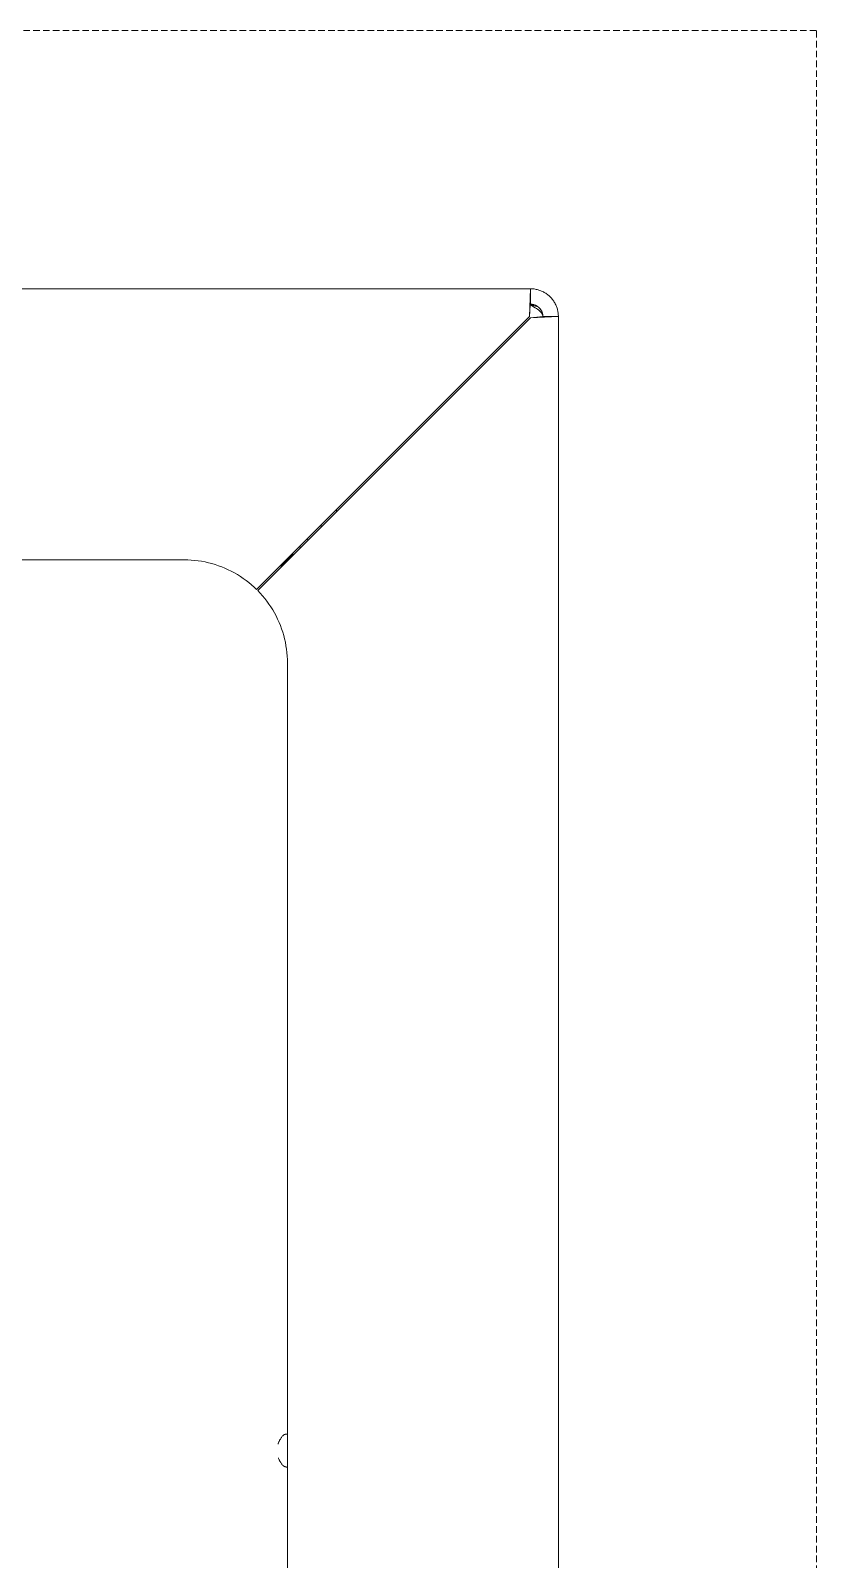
# Model space of a CAD drawing. Header units: millimetres. Extents: x 7 to 2510, y -101 to 1516.
# Drawn here: x 463.9 to 616.2, y 195.5 to 491.5 of the extents above; entities that cross this region are included whole.
import ezdxf

# ---------------------------------------------------------------- set-up
doc = ezdxf.new("R2010")
doc.units = ezdxf.units.MM
doc.linetypes.add('HIDDEN', pattern=[1.905, 1.27, -0.635])
doc.layers.add('ZANO_R', color=7, linetype='Continuous', lineweight=0)
doc.layers.add('ZANO_R_przerywana', color=7, linetype='HIDDEN', lineweight=0)

msp = doc.modelspace()

# ---------------------------------------------------------------- linework, layer by layer
at = {"layer": 'ZANO_R'}
for p, q in [((560.76, 441.55), (119.18, 441.55)), ((560.76, 441.55), (119.18, 441.55)), ((560.54, 436.15), (560.76, 441.55)), ((560.54, 436.15), (560.76, 441.55)), ((560.76, 441.55), (560.76, 438.55)), ((560.76, 441.55), (560.94, 441.54)), ((560.76, 441.55), (560.76, 438.55)), ((560.76, 441.55), (560.94, 441.54)), ((560.94, 441.54), (561.13, 441.53)), ((560.94, 441.54), (561.13, 441.53)), ((561.13, 441.53), (561.31, 441.52)), ((561.13, 441.53), (561.31, 441.52)), ((561.31, 441.52), (561.49, 441.5)), ((561.31, 441.52), (561.49, 441.5)), ((561.49, 441.5), (561.67, 441.47)), ((561.49, 441.5), (561.67, 441.47)), ((561.67, 441.47), (561.86, 441.43)), ((561.67, 441.47), (561.86, 441.43)), ((561.86, 441.43), (562.04, 441.39)), ((561.86, 441.43), (562.04, 441.39)), ((562.04, 441.39), (562.21, 441.35)), ((562.04, 441.39), (562.21, 441.35)), ((562.21, 441.35), (562.39, 441.29)), ((562.21, 441.35), (562.39, 441.29)), ((562.39, 441.29), (562.57, 441.23)), ((562.39, 441.29), (562.57, 441.23)), ((562.57, 441.23), (562.74, 441.17)), ((562.57, 441.23), (562.74, 441.17)), ((560.72, 438.45), (560.54, 436.15)), ((560.72, 438.45), (560.54, 436.15)), ((560.76, 438.45), (560.72, 438.45)), ((560.76, 438.45), (560.72, 438.45)), ((560.84, 438.54), (560.76, 438.55)), ((560.84, 438.54), (560.76, 438.55)), ((561.66, 437.88), (560.76, 438.45)), ((560.76, 438.45), (562.23, 438.04)), ((561.66, 437.88), (560.76, 438.45)), ((560.76, 438.45), (562.23, 438.04)), ((560.92, 438.54), (560.84, 438.54)), ((560.92, 438.54), (560.84, 438.54)), ((561, 438.53), (560.92, 438.54)), ((561, 438.53), (560.92, 438.54)), ((561.08, 438.52), (561, 438.53)), ((561.08, 438.52), (561, 438.53)), ((561.16, 438.51), (561.08, 438.52)), ((561.16, 438.51), (561.08, 438.52)), ((561.25, 438.5), (561.16, 438.51)), ((561.25, 438.5), (561.16, 438.51)), ((561.33, 438.48), (561.25, 438.5)), ((561.33, 438.48), (561.25, 438.5)), ((561.4, 438.46), (561.33, 438.48)), ((561.4, 438.46), (561.33, 438.48)), ((561.48, 438.43), (561.4, 438.46)), ((561.48, 438.43), (561.4, 438.46)), ((561.56, 438.41), (561.48, 438.43)), ((561.56, 438.41), (561.48, 438.43)), ((561.64, 438.38), (561.56, 438.41)), ((561.64, 438.38), (561.56, 438.41)), ((561.71, 438.35), (561.64, 438.38)), ((561.71, 438.35), (561.64, 438.38)), ((561.79, 438.31), (561.71, 438.35)), ((561.79, 438.31), (561.71, 438.35)), ((561.86, 438.28), (561.79, 438.31)), ((561.86, 438.28), (561.79, 438.31)), ((561.93, 438.24), (561.86, 438.28)), ((561.93, 438.24), (561.86, 438.28)), ((562, 438.2), (561.93, 438.24)), ((562, 438.2), (561.93, 438.24)), ((562.74, 441.17), (562.91, 441.1)), ((562.74, 441.17), (562.91, 441.1)), ((562.91, 441.1), (563.08, 441.02)), ((562.91, 441.1), (563.08, 441.02)), ((563.08, 441.02), (563.24, 440.94)), ((563.08, 441.02), (563.24, 440.94)), ((563.24, 440.94), (563.4, 440.85)), ((563.24, 440.94), (563.4, 440.85)), ((563.4, 440.85), (563.56, 440.76)), ((563.4, 440.85), (563.56, 440.76)), ((563.56, 440.76), (563.72, 440.66)), ((563.56, 440.76), (563.72, 440.66)), ((563.72, 440.66), (563.87, 440.56)), ((563.72, 440.66), (563.87, 440.56)), ((563.87, 440.56), (564.02, 440.45)), ((563.87, 440.56), (564.02, 440.45)), ((564.02, 440.45), (564.16, 440.33)), ((564.02, 440.45), (564.16, 440.33)), ((564.16, 440.33), (564.31, 440.22)), ((564.16, 440.33), (564.31, 440.22)), ((564.31, 440.22), (564.44, 440.09)), ((564.31, 440.22), (564.44, 440.09)), ((564.44, 440.09), (564.58, 439.96)), ((564.44, 440.09), (564.58, 439.96)), ((564.58, 439.96), (564.7, 439.83)), ((564.58, 439.96), (564.7, 439.83)), ((564.7, 439.83), (564.83, 439.69)), ((564.7, 439.83), (564.83, 439.69)), ((564.83, 439.69), (564.95, 439.55)), ((564.83, 439.69), (564.95, 439.55)), ((564.95, 439.55), (565.06, 439.41)), ((564.95, 439.55), (565.06, 439.41)), ((565.06, 439.41), (565.17, 439.26)), ((565.06, 439.41), (565.17, 439.26)), ((565.17, 439.26), (565.27, 439.11)), ((565.17, 439.26), (565.27, 439.11)), ((565.27, 439.11), (565.37, 438.95)), ((565.27, 439.11), (565.37, 438.95)), ((565.37, 438.95), (565.46, 438.79)), ((565.37, 438.95), (565.46, 438.79)), ((565.46, 438.79), (565.55, 438.63)), ((565.46, 438.79), (565.55, 438.63)), ((565.55, 438.63), (565.63, 438.46)), ((565.55, 438.63), (565.63, 438.46)), ((565.63, 438.46), (565.71, 438.3)), ((565.63, 438.46), (565.71, 438.3)), ((565.71, 438.3), (565.78, 438.13)), ((565.71, 438.3), (565.78, 438.13)), ((560.54, 436.15), (507.69, 383.29)), ((560.54, 436.15), (507.69, 383.29)), ((507.9, 383.08), (560.76, 435.93)), ((507.9, 383.08), (560.76, 435.93)), ((566.16, 436.15), (560.76, 435.93)), ((560.76, 435.93), (563.16, 436.15)), ((566.16, 436.15), (560.76, 435.93)), ((560.76, 435.93), (563.16, 436.15)), ((561.89, 437.73), (561.66, 437.88)), ((561.89, 437.73), (561.66, 437.88)), ((562.09, 437.59), (561.89, 437.73)), ((562.09, 437.59), (561.89, 437.73)), ((562.07, 438.15), (562, 438.2)), ((562.07, 438.15), (562, 438.2)), ((562.14, 438.11), (562.07, 438.15)), ((562.14, 438.11), (562.07, 438.15)), ((562.18, 437.51), (562.09, 437.59)), ((562.18, 437.51), (562.09, 437.59)), ((562.21, 438.06), (562.14, 438.11)), ((562.21, 438.06), (562.14, 438.11)), ((562.28, 437.44), (562.18, 437.51)), ((562.28, 437.44), (562.18, 437.51)), ((562.27, 438.01), (562.21, 438.06)), ((562.27, 438.01), (562.21, 438.06)), ((562.33, 437.95), (562.27, 438.01)), ((562.33, 437.95), (562.27, 438.01)), ((562.36, 437.38), (562.28, 437.44)), ((562.36, 437.38), (562.28, 437.44)), ((562.39, 437.9), (562.33, 437.95)), ((562.39, 437.9), (562.33, 437.95)), ((562.43, 437.31), (562.36, 437.38)), ((562.43, 437.31), (562.36, 437.38)), ((562.45, 437.84), (562.39, 437.9)), ((562.45, 437.84), (562.39, 437.9)), ((562.51, 437.25), (562.43, 437.31)), ((562.51, 437.25), (562.43, 437.31)), ((562.51, 437.78), (562.45, 437.84)), ((562.51, 437.78), (562.45, 437.84)), ((562.57, 437.72), (562.51, 437.78)), ((562.57, 437.72), (562.51, 437.78)), ((562.58, 437.18), (562.51, 437.25)), ((562.58, 437.18), (562.51, 437.25)), ((562.62, 437.66), (562.57, 437.72)), ((562.62, 437.66), (562.57, 437.72)), ((562.65, 437.12), (562.58, 437.18)), ((562.65, 437.12), (562.58, 437.18)), ((562.67, 437.6), (562.62, 437.66)), ((562.67, 437.6), (562.62, 437.66)), ((562.71, 437.05), (562.65, 437.12)), ((562.71, 437.05), (562.65, 437.12)), ((562.72, 437.53), (562.67, 437.6)), ((562.72, 437.53), (562.67, 437.6)), ((562.77, 436.99), (562.71, 437.05)), ((562.77, 436.99), (562.71, 437.05)), ((562.76, 437.46), (562.72, 437.53)), ((562.76, 437.46), (562.72, 437.53)), ((562.81, 437.39), (562.76, 437.46)), ((562.81, 437.39), (562.76, 437.46)), ((562.8, 436.96), (562.77, 436.99)), ((562.8, 436.96), (562.77, 436.99)), ((562.83, 436.92), (562.8, 436.96)), ((562.83, 436.92), (562.8, 436.96)), ((562.85, 437.32), (562.81, 437.39)), ((562.85, 437.32), (562.81, 437.39)), ((562.87, 436.86), (562.83, 436.92)), ((562.87, 436.86), (562.83, 436.92)), ((562.89, 437.25), (562.85, 437.32)), ((562.89, 437.25), (562.85, 437.32)), ((562.9, 436.83), (562.87, 436.86)), ((562.9, 436.83), (562.87, 436.86)), ((562.92, 437.18), (562.89, 437.25)), ((562.92, 437.18), (562.89, 437.25)), ((562.92, 436.8), (562.9, 436.83)), ((562.92, 436.8), (562.9, 436.83)), ((562.96, 437.1), (562.92, 437.18)), ((562.96, 437.1), (562.92, 437.18)), ((562.94, 436.77), (562.92, 436.8)), ((562.94, 436.77), (562.92, 436.8)), ((562.96, 436.74), (562.94, 436.77)), ((562.96, 436.74), (562.94, 436.77)), ((562.99, 437.03), (562.96, 437.1)), ((562.99, 437.03), (562.96, 437.1)), ((562.98, 436.71), (562.96, 436.74)), ((562.98, 436.71), (562.96, 436.74)), ((563, 436.68), (562.98, 436.71)), ((563, 436.68), (562.98, 436.71)), ((563.02, 436.95), (562.99, 437.03)), ((563.02, 436.95), (562.99, 437.03)), ((563.02, 436.65), (563, 436.68)), ((563.02, 436.65), (563, 436.68)), ((563.04, 436.87), (563.02, 436.95)), ((563.04, 436.87), (563.02, 436.95)), ((563.03, 436.62), (563.02, 436.65)), ((563.03, 436.62), (563.02, 436.65)), ((563.05, 436.59), (563.03, 436.62)), ((563.05, 436.59), (563.03, 436.62)), ((563.07, 436.79), (563.04, 436.87)), ((563.07, 436.79), (563.04, 436.87)), ((563.06, 436.56), (563.05, 436.59)), ((563.06, 436.56), (563.05, 436.59)), ((563.08, 436.53), (563.06, 436.56)), ((563.08, 436.53), (563.06, 436.56)), ((563.09, 436.71), (563.07, 436.79)), ((563.09, 436.71), (563.07, 436.79)), ((563.09, 436.5), (563.08, 436.53)), ((563.09, 436.5), (563.08, 436.53)), ((563.11, 436.63), (563.09, 436.71)), ((563.11, 436.63), (563.09, 436.71)), ((563.1, 436.46), (563.09, 436.5)), ((563.1, 436.46), (563.09, 436.5)), ((563.11, 436.43), (563.1, 436.46)), ((563.11, 436.43), (563.1, 436.46)), ((563.12, 436.55), (563.11, 436.63)), ((563.12, 436.55), (563.11, 436.63)), ((563.12, 436.4), (563.11, 436.43)), ((563.12, 436.4), (563.11, 436.43)), ((563.13, 436.47), (563.12, 436.55)), ((563.13, 436.47), (563.12, 436.55)), ((563.13, 436.37), (563.12, 436.4)), ((563.13, 436.37), (563.12, 436.4)), ((563.14, 436.39), (563.13, 436.47)), ((563.14, 436.39), (563.13, 436.47)), ((563.14, 436.34), (563.13, 436.37)), ((563.14, 436.34), (563.13, 436.37)), ((563.15, 436.31), (563.14, 436.39)), ((563.15, 436.31), (563.14, 436.39)), ((563.14, 436.31), (563.14, 436.34)), ((563.14, 436.31), (563.14, 436.34)), ((563.15, 436.28), (563.14, 436.31)), ((563.15, 436.28), (563.14, 436.31)), ((563.16, 436.23), (563.15, 436.31)), ((563.16, 436.23), (563.15, 436.31)), ((563.15, 436.26), (563.15, 436.28)), ((563.15, 436.26), (563.15, 436.28)), ((563.15, 436.25), (563.15, 436.26)), ((563.15, 436.25), (563.15, 436.26)), ((563.15, 436.23), (563.15, 436.25)), ((563.15, 436.23), (563.15, 436.25)), ((563.15, 436.21), (563.15, 436.23)), ((563.15, 436.21), (563.15, 436.23)), ((563.16, 436.2), (563.15, 436.21)), ((563.16, 436.2), (563.15, 436.21)), ((563.16, 436.15), (563.16, 436.23)), ((563.16, 436.15), (563.16, 436.23)), ((563.16, 436.18), (563.16, 436.2)), ((563.16, 436.18), (563.16, 436.2)), ((566.16, 436.15), (563.16, 436.15)), ((566.16, 436.15), (563.16, 436.15)), ((565.78, 438.13), (565.85, 437.95)), ((565.78, 438.13), (565.85, 437.95)), ((565.85, 437.95), (565.9, 437.78)), ((565.85, 437.95), (565.9, 437.78)), ((565.9, 437.78), (565.96, 437.6)), ((565.9, 437.78), (565.96, 437.6)), ((565.96, 437.6), (566, 437.42)), ((565.96, 437.6), (566, 437.42)), ((566, 437.42), (566.04, 437.24)), ((566, 437.42), (566.04, 437.24)), ((566.04, 437.24), (566.08, 437.06)), ((566.04, 437.24), (566.08, 437.06)), ((566.08, 437.06), (566.11, 436.88)), ((566.08, 437.06), (566.11, 436.88)), ((566.11, 436.88), (566.13, 436.7)), ((566.11, 436.88), (566.13, 436.7)), ((566.13, 436.7), (566.14, 436.51)), ((566.13, 436.7), (566.14, 436.51)), ((566.14, 436.51), (566.15, 436.33)), ((566.14, 436.51), (566.15, 436.33)), ((566.15, 436.33), (566.16, 436.15)), ((566.15, 436.33), (566.16, 436.15)), ((566.16, -8.41), (566.16, 436.14)), ((566.16, -8.41), (566.16, 436.14)), ((523.16, 398.76), (523.16, 398.33)), ((523.16, 398.76), (523.16, 398.33)), ((520.16, 395.76), (520.16, 395.33)), ((520.16, 395.76), (520.16, 395.33)), ((516.06, 391.58), (516.02, 391.62)), ((516.06, 391.58), (516.02, 391.62)), ((516.11, 391.54), (516.06, 391.58)), ((516.11, 391.54), (516.06, 391.58)), ((516.15, 391.5), (516.11, 391.54)), ((516.15, 391.5), (516.11, 391.54)), ((516.19, 391.45), (516.15, 391.5)), ((516.19, 391.45), (516.15, 391.5)), ((516.23, 391.41), (516.19, 391.45)), ((516.23, 391.41), (516.19, 391.45)), ((517.44, 393.04), (517.51, 392.97)), ((517.44, 393.04), (517.51, 392.97)), ((517.51, 392.97), (517.58, 392.9)), ((517.51, 392.97), (517.58, 392.9)), ((517.58, 392.9), (517.65, 392.82)), ((517.58, 392.9), (517.65, 392.82)), ((188.44, 389.05), (493.66, 389.05)), ((188.44, 389.05), (493.66, 389.05)), ((493.66, 389.05), (494.33, 389.03)), ((493.66, 389.05), (494.33, 389.03)), ((494.33, 389.03), (495.01, 389)), ((494.33, 389.03), (495.01, 389)), ((495.01, 389), (495.68, 388.94)), ((495.01, 389), (495.68, 388.94)), ((495.68, 388.94), (496.35, 388.86)), ((495.68, 388.94), (496.35, 388.86)), ((496.35, 388.86), (497.02, 388.76)), ((496.35, 388.86), (497.02, 388.76)), ((497.02, 388.76), (497.69, 388.64)), ((497.02, 388.76), (497.69, 388.64)), ((497.69, 388.64), (498.35, 388.49)), ((497.69, 388.64), (498.35, 388.49)), ((498.35, 388.49), (499, 388.32)), ((498.35, 388.49), (499, 388.32)), ((499, 388.32), (499.65, 388.13)), ((499, 388.32), (499.65, 388.13)), ((499.65, 388.13), (500.29, 387.91)), ((499.65, 388.13), (500.29, 387.91)), ((500.29, 387.91), (500.93, 387.68)), ((500.29, 387.91), (500.93, 387.68)), ((512.36, 387.75), (512.67, 388.27)), ((512.36, 387.75), (512.67, 388.27)), ((512.88, 388.06), (512.36, 387.75)), ((512.88, 388.06), (512.36, 387.75)), ((512.56, 388.09), (514.72, 390.25)), ((512.56, 388.09), (514.72, 390.25)), ((514.86, 390.1), (512.7, 387.95)), ((514.86, 390.1), (512.7, 387.95)), ((514.02, 389.55), (513.94, 389.55)), ((514.02, 389.55), (513.94, 389.55)), ((513.94, 389.54), (513.96, 389.54)), ((513.94, 389.54), (513.96, 389.54)), ((513.96, 389.54), (513.97, 389.54)), ((513.96, 389.54), (513.97, 389.54)), ((513.97, 389.54), (513.99, 389.54)), ((513.97, 389.54), (513.99, 389.54)), ((514.02, 389.62), (514.02, 389.55)), ((514.02, 389.62), (514.02, 389.55)), ((514.16, 389.36), (514.15, 389.35)), ((514.16, 389.36), (514.15, 389.35)), ((514.15, 389.35), (514.15, 389.33)), ((514.15, 389.35), (514.15, 389.33)), ((514.16, 389.33), (514.16, 389.4)), ((514.16, 389.4), (514.23, 389.4)), ((514.16, 389.33), (514.16, 389.4)), ((514.16, 389.4), (514.23, 389.4)), ((514.16, 389.38), (514.16, 389.36)), ((514.16, 389.38), (514.16, 389.36)), ((514.72, 390.25), (514.72, 390.32)), ((514.72, 390.25), (514.72, 390.32)), ((514.93, 390.11), (514.86, 390.1)), ((514.93, 390.11), (514.86, 390.1)), ((500.93, 387.68), (501.55, 387.42)), ((500.93, 387.68), (501.55, 387.42)), ((501.55, 387.42), (502.17, 387.14)), ((501.55, 387.42), (502.17, 387.14)), ((502.17, 387.14), (502.78, 386.85)), ((502.17, 387.14), (502.78, 386.85)), ((502.78, 386.85), (503.37, 386.53)), ((502.78, 386.85), (503.37, 386.53)), ((503.37, 386.53), (503.96, 386.19)), ((503.37, 386.53), (503.96, 386.19)), ((503.96, 386.19), (504.53, 385.83)), ((503.96, 386.19), (504.53, 385.83)), ((504.53, 385.83), (505.09, 385.45)), ((504.53, 385.83), (505.09, 385.45)), ((505.09, 385.45), (505.64, 385.06)), ((505.09, 385.45), (505.64, 385.06)), ((505.64, 385.06), (506.18, 384.64)), ((505.64, 385.06), (506.18, 384.64)), ((506.18, 384.64), (506.7, 384.21)), ((506.18, 384.64), (506.7, 384.21)), ((506.7, 384.21), (507.2, 383.76)), ((506.7, 384.21), (507.2, 383.76)), ((507.2, 383.76), (507.69, 383.29)), ((507.2, 383.76), (507.69, 383.29)), ((508.37, 382.59), (507.9, 383.08)), ((508.37, 382.59), (507.9, 383.08)), ((508.82, 382.09), (508.37, 382.59)), ((508.82, 382.09), (508.37, 382.59)), ((509.25, 381.57), (508.82, 382.09)), ((509.25, 381.57), (508.82, 382.09)), ((509.67, 381.03), (509.25, 381.57)), ((509.67, 381.03), (509.25, 381.57)), ((510.06, 380.48), (509.67, 381.03)), ((510.06, 380.48), (509.67, 381.03)), ((510.44, 379.92), (510.06, 380.48)), ((510.44, 379.92), (510.06, 380.48)), ((510.8, 379.35), (510.44, 379.92)), ((510.8, 379.35), (510.44, 379.92)), ((511.14, 378.76), (510.8, 379.35)), ((511.14, 378.76), (510.8, 379.35)), ((511.46, 378.17), (511.14, 378.76)), ((511.46, 378.17), (511.14, 378.76)), ((511.75, 377.56), (511.46, 378.17)), ((511.75, 377.56), (511.46, 378.17)), ((512.03, 376.94), (511.75, 377.56)), ((512.03, 376.94), (511.75, 377.56)), ((512.29, 376.32), (512.03, 376.94)), ((512.29, 376.32), (512.03, 376.94)), ((512.52, 375.68), (512.29, 376.32)), ((512.52, 375.68), (512.29, 376.32)), ((512.74, 375.04), (512.52, 375.68)), ((512.74, 375.04), (512.52, 375.68)), ((512.93, 374.39), (512.74, 375.04)), ((512.93, 374.39), (512.74, 375.04)), ((513.1, 373.74), (512.93, 374.39)), ((513.1, 373.74), (512.93, 374.39)), ((513.25, 373.08), (513.1, 373.74)), ((513.25, 373.08), (513.1, 373.74)), ((513.37, 372.41), (513.25, 373.08)), ((513.37, 372.41), (513.25, 373.08)), ((513.47, 371.74), (513.37, 372.41)), ((513.47, 371.74), (513.37, 372.41)), ((513.55, 371.07), (513.47, 371.74)), ((513.55, 371.07), (513.47, 371.74)), ((513.61, 370.4), (513.55, 371.07)), ((513.61, 370.4), (513.55, 371.07)), ((513.65, 369.72), (513.61, 370.4)), ((513.65, 369.72), (513.61, 370.4)), ((513.66, 369.05), (513.65, 369.72)), ((513.66, 369.05), (513.65, 369.72)), ((513.66, 369.05), (513.66, 63.83)), ((513.66, 369.05), (513.66, 63.83)), ((512.58, 219.2), (512.5, 219.09)), ((512.58, 219.2), (512.5, 219.09)), ((512.66, 219.3), (512.58, 219.2)), ((512.66, 219.3), (512.58, 219.2)), ((512.75, 219.39), (512.66, 219.3)), ((512.75, 219.39), (512.66, 219.3)), ((512.78, 219.42), (512.75, 219.39)), ((512.78, 219.42), (512.75, 219.39)), ((512.8, 219.45), (512.78, 219.42)), ((512.8, 219.45), (512.78, 219.42)), ((512.83, 219.47), (512.8, 219.45)), ((512.83, 219.47), (512.8, 219.45)), ((512.86, 219.5), (512.83, 219.47)), ((512.86, 219.5), (512.83, 219.47)), ((512.89, 219.52), (512.86, 219.5)), ((512.89, 219.52), (512.86, 219.5)), ((512.92, 219.54), (512.89, 219.52)), ((512.92, 219.54), (512.89, 219.52)), ((512.95, 219.56), (512.92, 219.54)), ((512.95, 219.56), (512.92, 219.54)), ((512.98, 219.58), (512.95, 219.56)), ((512.98, 219.58), (512.95, 219.56)), ((513.02, 219.6), (512.98, 219.58)), ((513.02, 219.6), (512.98, 219.58)), ((513.05, 219.62), (513.02, 219.6)), ((513.05, 219.62), (513.02, 219.6)), ((513.08, 219.64), (513.05, 219.62)), ((513.08, 219.64), (513.05, 219.62)), ((513.12, 219.65), (513.08, 219.64)), ((513.12, 219.65), (513.08, 219.64)), ((513.15, 219.67), (513.12, 219.65)), ((513.15, 219.67), (513.12, 219.65)), ((513.19, 219.68), (513.15, 219.67)), ((513.19, 219.68), (513.15, 219.67)), ((513.22, 219.69), (513.19, 219.68)), ((513.22, 219.69), (513.19, 219.68)), ((513.26, 219.7), (513.22, 219.69)), ((513.26, 219.7), (513.22, 219.69)), ((513.3, 219.71), (513.26, 219.7)), ((513.3, 219.71), (513.26, 219.7)), ((513.33, 219.72), (513.3, 219.71)), ((513.33, 219.72), (513.3, 219.71)), ((513.37, 219.73), (513.33, 219.72)), ((513.37, 219.73), (513.33, 219.72)), ((513.41, 219.73), (513.37, 219.73)), ((513.41, 219.73), (513.37, 219.73)), ((513.44, 219.74), (513.41, 219.73)), ((513.44, 219.74), (513.41, 219.73)), ((513.48, 219.74), (513.44, 219.74)), ((513.48, 219.74), (513.44, 219.74)), ((513.52, 219.74), (513.48, 219.74)), ((513.52, 219.74), (513.48, 219.74)), ((513.56, 219.74), (513.52, 219.74)), ((513.56, 219.74), (513.52, 219.74)), ((513.59, 219.74), (513.56, 219.74)), ((513.59, 219.74), (513.56, 219.74)), ((513.62, 219.74), (513.59, 219.74)), ((513.62, 219.74), (513.59, 219.74)), ((513.66, 219.74), (513.62, 219.74)), ((513.66, 219.74), (513.62, 219.74)), ((511.88, 217.86), (511.87, 217.84)), ((511.88, 217.86), (511.87, 217.84)), ((511.87, 217.84), (511.87, 217.82)), ((511.87, 217.84), (511.87, 217.82)), ((511.87, 217.82), (511.87, 217.81)), ((511.87, 217.82), (511.87, 217.81)), ((511.87, 217.81), (511.87, 217.79)), ((511.87, 217.81), (511.87, 217.79)), ((511.87, 217.79), (511.87, 217.77)), ((511.87, 217.79), (511.87, 217.77)), ((511.89, 217.92), (511.88, 217.91)), ((511.89, 217.92), (511.88, 217.91)), ((511.88, 217.91), (511.88, 217.89)), ((511.88, 217.91), (511.88, 217.89)), ((511.88, 217.89), (511.88, 217.87)), ((511.88, 217.89), (511.88, 217.87)), ((511.88, 217.87), (511.88, 217.86)), ((511.88, 217.87), (511.88, 217.86)), ((511.9, 217.96), (511.89, 217.94)), ((511.9, 217.96), (511.89, 217.94)), ((511.89, 217.94), (511.89, 217.92)), ((511.89, 217.94), (511.89, 217.92)), ((511.94, 218.08), (511.9, 217.96)), ((511.94, 218.08), (511.9, 217.96)), ((511.99, 218.2), (511.94, 218.08)), ((511.99, 218.2), (511.94, 218.08)), ((512.04, 218.32), (511.99, 218.2)), ((512.04, 218.32), (511.99, 218.2)), ((512.09, 218.43), (512.04, 218.32)), ((512.09, 218.43), (512.04, 218.32)), ((512.15, 218.55), (512.09, 218.43)), ((512.15, 218.55), (512.09, 218.43)), ((512.22, 218.66), (512.15, 218.55)), ((512.22, 218.66), (512.15, 218.55)), ((512.28, 218.77), (512.22, 218.66)), ((512.28, 218.77), (512.22, 218.66)), ((512.35, 218.88), (512.28, 218.77)), ((512.35, 218.88), (512.28, 218.77)), ((512.42, 218.99), (512.35, 218.88)), ((512.42, 218.99), (512.35, 218.88)), ((512.5, 219.09), (512.42, 218.99)), ((512.5, 219.09), (512.42, 218.99)), ((511.9, 215.14), (511.94, 215.01)), ((511.9, 215.14), (511.94, 215.01)), ((511.94, 215.01), (511.99, 214.89)), ((511.94, 215.01), (511.99, 214.89)), ((511.99, 214.89), (512.04, 214.77)), ((511.99, 214.89), (512.04, 214.77)), ((512.04, 214.77), (512.09, 214.66)), ((512.04, 214.77), (512.09, 214.66)), ((512.09, 214.66), (512.15, 214.54)), ((512.09, 214.66), (512.15, 214.54)), ((512.15, 214.54), (512.22, 214.43)), ((512.15, 214.54), (512.22, 214.43)), ((512.22, 214.43), (512.28, 214.32)), ((512.22, 214.43), (512.28, 214.32)), ((512.28, 214.32), (512.35, 214.21)), ((512.28, 214.32), (512.35, 214.21)), ((512.35, 214.21), (512.42, 214.1)), ((512.35, 214.21), (512.42, 214.1)), ((512.42, 214.1), (512.5, 214)), ((512.42, 214.1), (512.5, 214)), ((512.5, 214), (512.58, 213.89)), ((512.5, 214), (512.58, 213.89)), ((512.58, 213.89), (512.66, 213.8)), ((512.58, 213.89), (512.66, 213.8)), ((512.66, 213.8), (512.75, 213.7)), ((512.66, 213.8), (512.75, 213.7)), ((512.75, 213.7), (512.78, 213.67)), ((512.75, 213.7), (512.78, 213.67)), ((512.78, 213.67), (512.8, 213.65)), ((512.78, 213.67), (512.8, 213.65)), ((512.8, 213.65), (512.83, 213.62)), ((512.8, 213.65), (512.83, 213.62)), ((512.83, 213.62), (512.86, 213.6)), ((512.83, 213.62), (512.86, 213.6)), ((512.86, 213.6), (512.89, 213.57)), ((512.86, 213.6), (512.89, 213.57)), ((512.89, 213.57), (512.92, 213.55)), ((512.89, 213.57), (512.92, 213.55)), ((512.92, 213.55), (512.95, 213.53)), ((512.92, 213.55), (512.95, 213.53)), ((512.95, 213.53), (512.98, 213.51)), ((512.95, 213.53), (512.98, 213.51)), ((512.98, 213.51), (513.02, 213.49)), ((512.98, 213.51), (513.02, 213.49)), ((513.02, 213.49), (513.05, 213.47)), ((513.02, 213.49), (513.05, 213.47)), ((513.05, 213.47), (513.08, 213.45)), ((513.05, 213.47), (513.08, 213.45)), ((513.08, 213.45), (513.12, 213.44)), ((513.08, 213.45), (513.12, 213.44)), ((513.12, 213.44), (513.15, 213.42)), ((513.12, 213.44), (513.15, 213.42)), ((513.15, 213.42), (513.19, 213.41)), ((513.15, 213.42), (513.19, 213.41)), ((513.19, 213.41), (513.22, 213.4)), ((513.19, 213.41), (513.22, 213.4)), ((513.22, 213.4), (513.26, 213.39)), ((513.22, 213.4), (513.26, 213.39)), ((513.26, 213.39), (513.3, 213.38)), ((513.26, 213.39), (513.3, 213.38)), ((513.3, 213.38), (513.33, 213.37)), ((513.3, 213.38), (513.33, 213.37)), ((513.33, 213.37), (513.37, 213.36)), ((513.33, 213.37), (513.37, 213.36)), ((513.37, 213.36), (513.41, 213.36)), ((513.37, 213.36), (513.41, 213.36)), ((513.41, 213.36), (513.44, 213.35)), ((513.41, 213.36), (513.44, 213.35)), ((513.44, 213.35), (513.48, 213.35)), ((513.44, 213.35), (513.48, 213.35)), ((513.48, 213.35), (513.52, 213.35)), ((513.48, 213.35), (513.52, 213.35)), ((513.52, 213.35), (513.56, 213.35)), ((513.52, 213.35), (513.56, 213.35)), ((513.56, 213.35), (513.59, 213.35)), ((513.56, 213.35), (513.59, 213.35)), ((513.59, 213.35), (513.62, 213.35)), ((513.59, 213.35), (513.62, 213.35)), ((513.62, 213.35), (513.66, 213.35)), ((513.62, 213.35), (513.66, 213.35))]:
    msp.add_line(p, q, dxfattribs=at)
at = {"layer": 'ZANO_R_przerywana'}
for p, q in [((616.16, 491.55), (66.16, 491.55)), ((616.16, -58.45), (616.16, 491.55))]:
    msp.add_line(p, q, dxfattribs=at)

doc.saveas('drawing.dxf')
